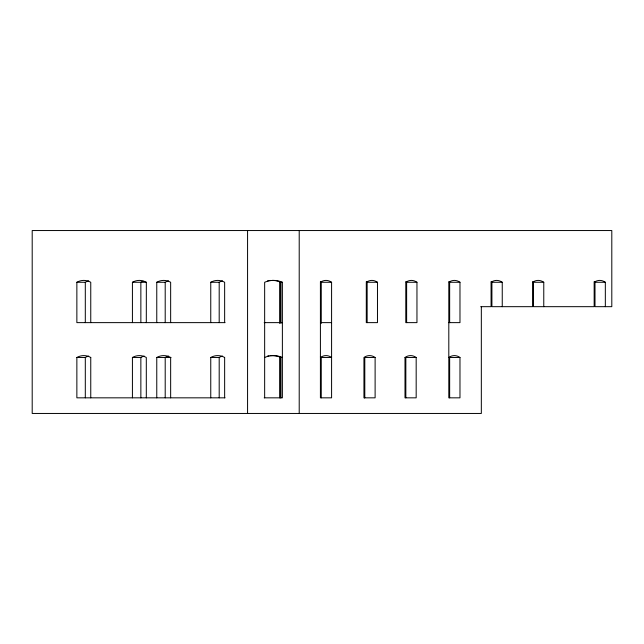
<?xml version="1.0" encoding="UTF-8"?>
<svg xmlns="http://www.w3.org/2000/svg" width="644" height="644" viewBox="0 0 644 644"><rect width="100%" height="100%" fill="white"/><g stroke="black" fill="none" stroke-linecap="round" stroke-linejoin="round"><path stroke-width="0.97" d="M481.334 306.673L481.334 413.456L32.2 413.456L32.2 230.544L611.8 230.544L611.8 306.673L595 306.673L595 282.265A22.234 13.943 90 0 0 594.114 281.702M225.046 322.628L76.861 322.628L76.861 282.265L85.306 282.265A22.234 17.324 -90 0 1 88.703 280.873M132.423 322.628L132.423 282.265L146.349 282.265L146.309 322.628M156.766 322.628L156.766 282.265L165.202 282.265A22.234 17.324 90 0 1 168.599 280.873M210.757 322.628L210.757 282.265L219.193 282.265A22.234 17.324 90 0 1 222.591 280.865M272.074 280.398A22.234 22.105 -89.2 0 1 280.937 282.265L282.378 282.265L282.378 397.831L264.193 397.831M320.366 281.702A22.234 13.943 -90 0 1 321.259 282.265L331.588 282.265L331.588 397.831L320.414 397.831L320.414 282.265A22.234 13.943 90 0 1 331.588 282.265M366.251 281.702A22.234 13.943 90 0 1 367.144 282.265L377.473 282.265L377.473 322.628L366.299 322.628L366.299 282.265A22.234 13.943 90 0 1 377.473 282.265M405.736 281.694A22.234 13.935 -90 0 1 406.63 282.265L416.958 282.265L416.958 322.628L405.784 322.628L405.784 282.265A22.234 13.943 -90 0 1 416.958 282.265M448.755 281.702A22.234 13.935 -90 0 1 449.649 282.265L459.977 282.265L459.977 322.628L448.804 322.628M491.026 281.702A22.234 13.943 90 0 1 491.911 282.265L502.248 282.265L502.248 306.673M532.548 281.694A22.234 13.935 -90 0 1 533.441 282.257L543.769 282.265L543.769 306.673M595 282.265L605.336 282.265L605.336 306.673M480.738 306.673L491.074 306.673L491.074 282.265A22.234 13.943 90 0 1 502.248 282.265M264.193 322.628L282.378 322.628M320.414 322.628L331.588 322.628M225.046 397.831L76.861 397.831L76.861 357.468L85.306 357.468L85.306 397.831M156.766 397.831L156.766 357.468L165.202 357.468L165.202 397.831M165.331 357.468L170.966 357.468M210.757 397.831L210.757 357.468L219.193 357.468L219.193 397.831M270.552 355.657A22.234 22.105 -89.2 0 1 280.937 357.468L282.378 357.468M320.366 356.905A22.234 13.935 -90 0 1 321.259 357.468L331.588 357.468A22.234 13.935 -90 0 0 320.414 357.476M404.996 357.468L404.996 397.831L416.177 397.831L416.177 357.468L405.841 357.468L405.841 397.831M533.441 282.265L533.441 306.673L594.162 306.673L594.162 282.265A22.234 13.935 90 0 1 605.336 282.265M491.911 282.265L491.911 306.673L532.596 306.673L532.596 282.265A22.234 13.935 -90 0 1 543.769 282.257M449.649 282.265L449.649 322.628M449.649 397.831L449.649 357.468L459.977 357.468L459.977 397.831L448.804 397.831L448.804 282.265A22.234 13.935 -90 0 1 459.977 282.257M406.63 282.265L406.63 322.628M367.144 282.265L367.144 322.628M364.786 397.831L364.786 357.468L375.114 357.468L375.114 397.831L363.941 397.831L363.941 357.468A22.234 13.943 90 0 1 375.114 357.468M364.528 357.468L364.528 397.831M321.259 282.265L321.259 323.377M321.259 357.468L321.259 397.831M299.21 230.544L299.21 413.456M280.937 282.265L280.937 323.377M280.937 357.468L280.937 397.831M280.478 322.628L280.478 282.265A22.234 13.943 90 0 0 279.593 281.702M280.478 357.468L280.478 397.831M279.641 323.377L279.641 282.265A22.234 13.943 90 0 1 280.526 281.702M279.641 357.468L279.641 397.831M264.652 397.831L264.652 282.265A22.234 22.105 89.9 0 1 282.378 282.265M247.57 230.544L247.57 413.456M224.643 322.628L224.643 282.265A22.234 17.324 90 0 0 210.757 282.265M224.643 357.468L224.643 397.831M219.193 282.265L219.193 322.628M170.652 322.628L170.652 282.265A22.234 17.324 -90 0 0 156.766 282.265M170.652 357.468L170.652 397.831M165.202 282.265L165.202 322.628M146.309 397.831L146.309 357.468A22.234 17.324 -90 0 0 132.423 357.468M140.859 322.628L140.859 282.265A22.234 17.324 -90 0 1 143.097 281.235M140.859 397.831L140.859 357.468L132.423 357.468L132.423 397.831M90.756 322.628L90.756 282.265A22.234 17.324 90 0 0 76.861 282.257M90.756 357.468L90.756 397.831M85.306 282.265L85.306 322.628M448.804 357.468A22.234 13.943 90 0 1 459.977 357.468M267.55 356.076A22.234 22.105 -89.2 0 1 269.047 355.818M264.652 357.468A22.234 22.105 89.9 0 1 282.378 357.468M267.55 280.873A22.234 22.105 -89.2 0 1 270.552 280.454M76.861 357.468A22.234 17.324 90 0 1 90.756 357.468M85.306 357.468A22.234 17.324 -90 0 1 88.703 356.076M210.757 357.468A22.234 17.324 90 0 1 224.643 357.468M132.423 282.265A22.234 17.324 -90 0 1 146.309 282.265M156.766 357.468A22.234 17.324 90 0 1 170.652 357.468M140.859 357.468A22.234 17.324 -90 0 1 144.256 356.076M165.202 357.468A22.234 17.324 90 0 1 168.599 356.076M219.193 357.468A22.234 17.324 -90 0 1 222.591 356.076M279.641 357.468A22.234 13.943 -90 0 1 280.526 356.905M404.996 357.468A22.234 13.935 -90 0 1 416.177 357.468"/></g></svg>
